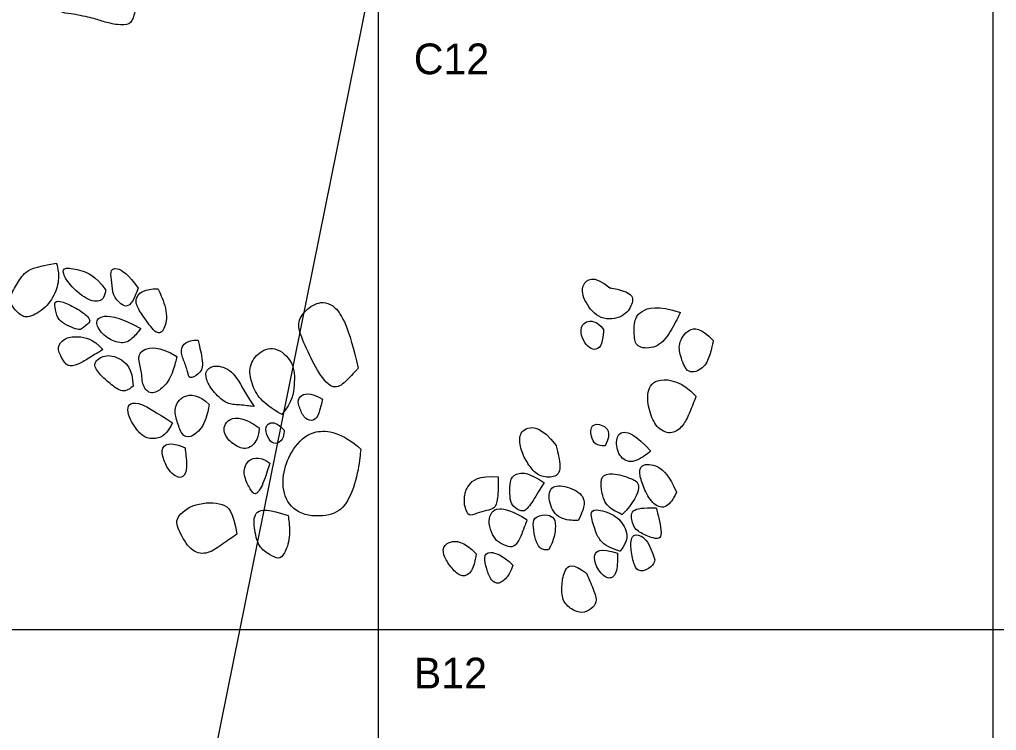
# Model space of a CAD drawing. Extents: x -0.1 to 21.1, y -1.4 to 23.5.
# Drawn here: x 14.417 to 16.006, y 3.836 to 4.993 of the extents above; entities that cross this region are included whole.
import ezdxf

# ---------------------------------------------------------------- set-up
doc = ezdxf.new("R2010")
doc.units = 0
for name, color, linetype in [('Limestone Cobbles', 7, 'Continuous'), ('Quadrat IDs', 7, 'Continuous'), ('Quadrat Outlines', 7, 'Continuous'), ('Structure Outlines', 7, 'Continuous')]:
    doc.layers.add(name, color=color, linetype=linetype)

msp = doc.modelspace()

# ---------------------------------------------------------------- linework, layer by layer
at = {"layer": 'Limestone Cobbles'}
for points in [[(14.607, 5.0267), (14.5776, 5.0456), (14.5634, 5.0525), (14.5416, 5.0697), (14.5184, 5.0697), (14.4986, 5.0585), (14.4827, 5.0482), (14.4794, 5.0181), (14.4837, 5.0036), (14.4969, 5.0036), (14.5346, 4.9963), (14.5521, 4.99), (14.5766, 4.9841), (14.5965, 4.9841), (14.6034, 4.9983), (14.607, 5.0267), (14.607, 5.0267), (14.607, 5.0267)], [(14.4769, 4.5965), (14.4395, 4.591), (14.4231, 4.5807), (14.4103, 4.5591), (14.3968, 4.5352), (14.4144, 4.5147), (14.4278, 4.5054), (14.4567, 4.52), (14.4766, 4.5477), (14.4818, 4.5764), (14.4769, 4.5965), (14.4769, 4.5965), (14.4769, 4.5965)], [(14.5569, 4.553), (14.5391, 4.5775), (14.5172, 4.5851), (14.4891, 4.591), (14.4856, 4.5813), (14.4997, 4.5586), (14.5295, 4.5337), (14.5534, 4.5337), (14.5569, 4.553), (14.5569, 4.553), (14.5569, 4.553)], [(14.6098, 4.5562), (14.5937, 4.5787), (14.5718, 4.593), (14.5636, 4.5828), (14.5677, 4.5656), (14.5677, 4.5445), (14.5817, 4.5288), (14.5934, 4.5247), (14.6028, 4.5375), (14.6098, 4.5562), (14.6098, 4.5562), (14.6098, 4.5562)], [(15.3771, 4.5567), (15.3498, 4.5791), (15.3278, 4.5616), (15.3354, 4.5336), (15.3604, 4.5021), (15.4003, 4.5078), (15.4147, 4.5302), (15.4147, 4.5487), (15.3771, 4.5567), (15.3771, 4.5567), (15.3771, 4.5567)], [(14.6419, 4.555), (14.6197, 4.555), (14.6055, 4.543), (14.6055, 4.5285), (14.62, 4.5071), (14.6404, 4.4785), (14.6527, 4.4864), (14.6588, 4.518), (14.6419, 4.555), (14.6419, 4.555), (14.6419, 4.555)], [(14.5158, 4.4885), (14.5309, 4.4987), (14.5331, 4.5051), (14.5192, 4.5177), (14.4912, 4.5333), (14.4737, 4.5363), (14.4737, 4.5261), (14.4782, 4.5062), (14.4891, 4.4979), (14.5055, 4.4898), (14.5158, 4.4885), (14.5158, 4.4885), (14.5158, 4.4885)], [(14.9677, 4.4259), (14.9525, 4.4925), (14.9297, 4.534), (14.8988, 4.534), (14.876, 4.5147), (14.8672, 4.4937), (14.883, 4.4592), (14.9035, 4.4148), (14.928, 4.3891), (14.9467, 4.4026), (14.9677, 4.4259), (14.9677, 4.4259), (14.9677, 4.4259)], [(15.4917, 4.5165), (15.4545, 4.529), (15.4223, 4.5192), (15.4162, 4.4987), (15.4162, 4.4763), (15.42, 4.4577), (15.4534, 4.4577), (15.4731, 4.4793), (15.4917, 4.5165), (15.4917, 4.5165), (15.4917, 4.5165)], [(14.6139, 4.4902), (14.5744, 4.5118), (14.5449, 4.5118), (14.5397, 4.4978), (14.5543, 4.4762), (14.5814, 4.4645), (14.5981, 4.4703), (14.6139, 4.4902), (14.6139, 4.4902), (14.6139, 4.4902)], [(15.3668, 4.4889), (15.3555, 4.5036), (15.3348, 4.5036), (15.3283, 4.4882), (15.3331, 4.4702), (15.3436, 4.4577), (15.3545, 4.4546), (15.3646, 4.4633), (15.3668, 4.4889), (15.3668, 4.4889), (15.3668, 4.4889)], [(15.5451, 4.4706), (15.5254, 4.4919), (15.5034, 4.4919), (15.4871, 4.4646), (15.4924, 4.4433), (15.503, 4.4141), (15.5303, 4.4247), (15.5398, 4.4456), (15.5451, 4.4706), (15.5451, 4.4706), (15.5451, 4.4706)], [(14.5523, 4.456), (14.5365, 4.4742), (14.5091, 4.4785), (14.4891, 4.4748), (14.4769, 4.4599), (14.485, 4.4428), (14.4946, 4.427), (14.5113, 4.4311), (14.5281, 4.4411), (14.5523, 4.456), (14.5523, 4.456), (14.5523, 4.456)], [(14.707, 4.4715), (14.6875, 4.4715), (14.677, 4.4566), (14.6834, 4.4397), (14.6913, 4.4189), (14.6913, 4.407), (14.7088, 4.4157), (14.7173, 4.4292), (14.707, 4.4715), (14.707, 4.4715), (14.707, 4.4715)], [(14.6726, 4.4449), (14.6428, 4.4625), (14.6144, 4.4575), (14.6089, 4.442), (14.6159, 4.4219), (14.6159, 4.3959), (14.6305, 4.3816), (14.6495, 4.3921), (14.6647, 4.4122), (14.6726, 4.4449), (14.6726, 4.4449), (14.6726, 4.4449)], [(14.8433, 4.3503), (14.8605, 4.3705), (14.8643, 4.3994), (14.8643, 4.4353), (14.8316, 4.4642), (14.8024, 4.4505), (14.7884, 4.4259), (14.7948, 4.3973), (14.8091, 4.3713), (14.8433, 4.3503), (14.8433, 4.3503), (14.8433, 4.3503)], [(14.6013, 4.3962), (14.6013, 4.4254), (14.5762, 4.447), (14.5516, 4.447), (14.5341, 4.433), (14.5484, 4.4137), (14.563, 4.4017), (14.5847, 4.3839), (14.6013, 4.3962), (14.6013, 4.3962), (14.6013, 4.3962)], [(14.7985, 4.3632), (14.7765, 4.3967), (14.7675, 4.4207), (14.7354, 4.4327), (14.7193, 4.4236), (14.7193, 4.4087), (14.7298, 4.3891), (14.7529, 4.3667), (14.7698, 4.3667), (14.7985, 4.3632), (14.7985, 4.3632), (14.7985, 4.3632)], [(15.5171, 4.38), (15.4951, 4.4043), (15.4515, 4.4126), (15.4359, 4.388), (15.4408, 4.355), (15.4518, 4.3288), (15.4761, 4.3159), (15.4958, 4.3307), (15.5045, 4.3474), (15.5171, 4.38), (15.5171, 4.38), (15.5171, 4.38)], [(14.9094, 4.3751), (14.8893, 4.3883), (14.8677, 4.3801), (14.8709, 4.364), (14.8788, 4.3445), (14.8919, 4.3386), (14.9024, 4.345), (14.9094, 4.3751), (14.9094, 4.3751), (14.9094, 4.3751)], [(14.7254, 4.3667), (14.7082, 4.3836), (14.6805, 4.3836), (14.667, 4.3596), (14.6726, 4.3404), (14.6802, 4.3167), (14.6933, 4.3103), (14.7173, 4.3296), (14.7254, 4.3667), (14.7254, 4.3667), (14.7254, 4.3667)], [(14.6656, 4.3369), (14.6366, 4.3553), (14.6139, 4.3696), (14.5955, 4.3696), (14.5917, 4.3591), (14.5958, 4.3421), (14.6109, 4.3205), (14.6232, 4.3106), (14.6437, 4.3106), (14.6562, 4.3199), (14.6656, 4.3369), (14.6656, 4.3369), (14.6656, 4.3369)], [(14.8066, 4.3284), (14.778, 4.3497), (14.7485, 4.3421), (14.7485, 4.3167), (14.7652, 4.3001), (14.7876, 4.2907), (14.8052, 4.3097), (14.8066, 4.3284), (14.8066, 4.3284), (14.8066, 4.3284)], [(14.8472, 4.3249), (14.8355, 4.3377), (14.8215, 4.3377), (14.8151, 4.3275), (14.8221, 4.3082), (14.8326, 4.3004), (14.8461, 4.3091), (14.8472, 4.3249), (14.8472, 4.3249), (14.8472, 4.3249)], [(14.9718, 4.2939), (14.942, 4.3214), (14.8924, 4.3301), (14.8596, 4.2939), (14.8445, 4.2571), (14.8445, 4.2162), (14.8719, 4.1841), (14.9245, 4.1841), (14.949, 4.2016), (14.9671, 4.2495), (14.9718, 4.2939), (14.9718, 4.2939), (14.9718, 4.2939)], [(15.2894, 4.3), (15.2663, 4.3305), (15.2384, 4.3305), (15.2283, 4.3146), (15.2329, 4.2887), (15.2451, 4.2675), (15.2593, 4.2499), (15.2838, 4.2465), (15.3002, 4.2569), (15.2894, 4.3), (15.2894, 4.3), (15.2894, 4.3)], [(15.3695, 4.2992), (15.3805, 4.3224), (15.3646, 4.3353), (15.3457, 4.3353), (15.3457, 4.314), (15.3529, 4.3), (15.3695, 4.2992), (15.3695, 4.2992), (15.3695, 4.2992)], [(15.4439, 4.2909), (15.4185, 4.3174), (15.3965, 4.3262), (15.3855, 4.3106), (15.3904, 4.2818), (15.4128, 4.2678), (15.4439, 4.2909), (15.4439, 4.2909), (15.4439, 4.2909)], [(14.686, 4.2963), (14.665, 4.305), (14.648, 4.3009), (14.648, 4.2834), (14.6594, 4.2577), (14.6705, 4.2498), (14.679, 4.246), (14.6907, 4.2551), (14.686, 4.2963), (14.686, 4.2963), (14.686, 4.2963)], [(14.8239, 4.2709), (14.8052, 4.2849), (14.7815, 4.2735), (14.7815, 4.2481), (14.7926, 4.2276), (14.7993, 4.2177), (14.811, 4.2303), (14.8239, 4.2709), (14.8239, 4.2709), (14.8239, 4.2709)], [(15.4856, 4.2238), (15.4738, 4.2499), (15.4552, 4.2697), (15.4252, 4.2705), (15.4252, 4.2503), (15.4329, 4.2279), (15.4477, 4.2018), (15.4704, 4.1957), (15.4856, 4.2238), (15.4856, 4.2238), (15.4856, 4.2238)], [(15.1953, 4.2488), (15.163, 4.2516), (15.1437, 4.2339), (15.1402, 4.2168), (15.1402, 4.2016), (15.1425, 4.1979), (15.1462, 4.1838), (15.1609, 4.1896), (15.1769, 4.1944), (15.1889, 4.1963), (15.1955, 4.2106), (15.1953, 4.2488), (15.1953, 4.2488), (15.1953, 4.2488)], [(15.2698, 4.2394), (15.2449, 4.2558), (15.2276, 4.2558), (15.2144, 4.247), (15.2144, 4.2262), (15.2144, 4.208), (15.2221, 4.1983), (15.2368, 4.1894), (15.2483, 4.2036), (15.2698, 4.2394), (15.2698, 4.2394), (15.2698, 4.2394)], [(15.3972, 4.1874), (15.4158, 4.2063), (15.4296, 4.2365), (15.4139, 4.2461), (15.379, 4.2564), (15.3623, 4.2507), (15.3623, 4.2295), (15.3692, 4.2006), (15.3972, 4.1874), (15.3972, 4.1874), (15.3972, 4.1874)], [(15.3252, 4.1775), (15.3347, 4.1957), (15.3396, 4.2158), (15.3123, 4.2333), (15.2801, 4.237), (15.2759, 4.2105), (15.2899, 4.1794), (15.3252, 4.1775), (15.3252, 4.1775), (15.3252, 4.1775)], [(14.7703, 4.1555), (14.7638, 4.1929), (14.7516, 4.2075), (14.7008, 4.2075), (14.668, 4.1818), (14.6756, 4.1613), (14.6943, 4.1274), (14.7206, 4.121), (14.744, 4.1374), (14.7703, 4.1555), (14.7703, 4.1555), (14.7703, 4.1555)], [(14.8538, 4.1859), (14.8223, 4.1964), (14.7977, 4.1964), (14.7977, 4.1666), (14.8053, 4.1333), (14.824, 4.1222), (14.838, 4.114), (14.8474, 4.1216), (14.8579, 4.1491), (14.8538, 4.1859), (14.8538, 4.1859), (14.8538, 4.1859)], [(15.2423, 4.179), (15.2177, 4.1944), (15.1937, 4.1995), (15.1845, 4.1914), (15.1787, 4.1781), (15.184, 4.1582), (15.1916, 4.1442), (15.2061, 4.1372), (15.2177, 4.1333), (15.2283, 4.1405), (15.2423, 4.179), (15.2423, 4.179), (15.2423, 4.179)], [(15.4523, 4.1986), (15.431, 4.1986), (15.4093, 4.197), (15.4132, 4.1722), (15.4204, 4.1601), (15.445, 4.1491), (15.4659, 4.1449), (15.4523, 4.1986), (15.4523, 4.1986), (15.4523, 4.1986)], [(15.2769, 4.1301), (15.2871, 4.1458), (15.2896, 4.1732), (15.2855, 4.1833), (15.2728, 4.1889), (15.252, 4.1829), (15.252, 4.1681), (15.2555, 4.1455), (15.2629, 4.1329), (15.2686, 4.1299), (15.2769, 4.1301), (15.2769, 4.1301), (15.2769, 4.1301)], [(15.3938, 4.1278), (15.4079, 4.1451), (15.4037, 4.1665), (15.3851, 4.1887), (15.3517, 4.1976), (15.3441, 4.1904), (15.3529, 4.1612), (15.3612, 4.1438), (15.3723, 4.1352), (15.3938, 4.1278), (15.3938, 4.1278), (15.3938, 4.1278)], [(15.4503, 4.1138), (15.4412, 4.1422), (15.4273, 4.1553), (15.4109, 4.1553), (15.4109, 4.129), (15.4166, 4.1039), (15.4249, 4.0922), (15.4465, 4.1017), (15.4503, 4.1138), (15.4503, 4.1138), (15.4503, 4.1138)], [(15.1597, 4.1236), (15.1393, 4.1452), (15.1122, 4.1452), (15.1037, 4.1298), (15.1093, 4.1145), (15.1237, 4.0941), (15.1393, 4.084), (15.1549, 4.0959), (15.1597, 4.1236), (15.1597, 4.1236), (15.1597, 4.1236)], [(15.3893, 4.1244), (15.3601, 4.1343), (15.3487, 4.1221), (15.3555, 4.099), (15.3737, 4.0797), (15.3893, 4.0892), (15.3893, 4.1244), (15.3893, 4.1244), (15.3893, 4.1244)], [(15.2194, 4.1049), (15.2015, 4.1222), (15.1792, 4.129), (15.1713, 4.1194), (15.1764, 4.0988), (15.1837, 4.0791), (15.1954, 4.0727), (15.2117, 4.0857), (15.2194, 4.1049), (15.2194, 4.1049), (15.2194, 4.1049)], [(15.339, 4.0918), (15.3154, 4.1103), (15.3021, 4.098), (15.2986, 4.0734), (15.2986, 4.0473), (15.3145, 4.0323), (15.3318, 4.0259), (15.3473, 4.0335), (15.3565, 4.0443), (15.3526, 4.0602), (15.339, 4.0918), (15.339, 4.0918), (15.339, 4.0918)]]:
    msp.add_open_spline(points, degree=3, dxfattribs=at)
at = {"layer": 'Quadrat Outlines'}
for p, q in [((15, 16), (15, 0)), ((16, 16), (16, 0)), ((17, 4), (9.9973, 4))]:
    msp.add_line(p, q, dxfattribs=at)
at = {"layer": 'Structure Outlines'}
msp.add_line((15.6803, 8.4853), (14.6055, 3.16), dxfattribs=at)

# ---------------------------------------------------------------- texts
at = {"layer": 'Quadrat IDs'}
for s, p in [('C12', (15.0581, 4.9043)), ('B12', (15.0581, 3.9043))]:
    msp.add_text(s, height=0.05, dxfattribs=at).set_placement(p)

doc.saveas('drawing.dxf')
